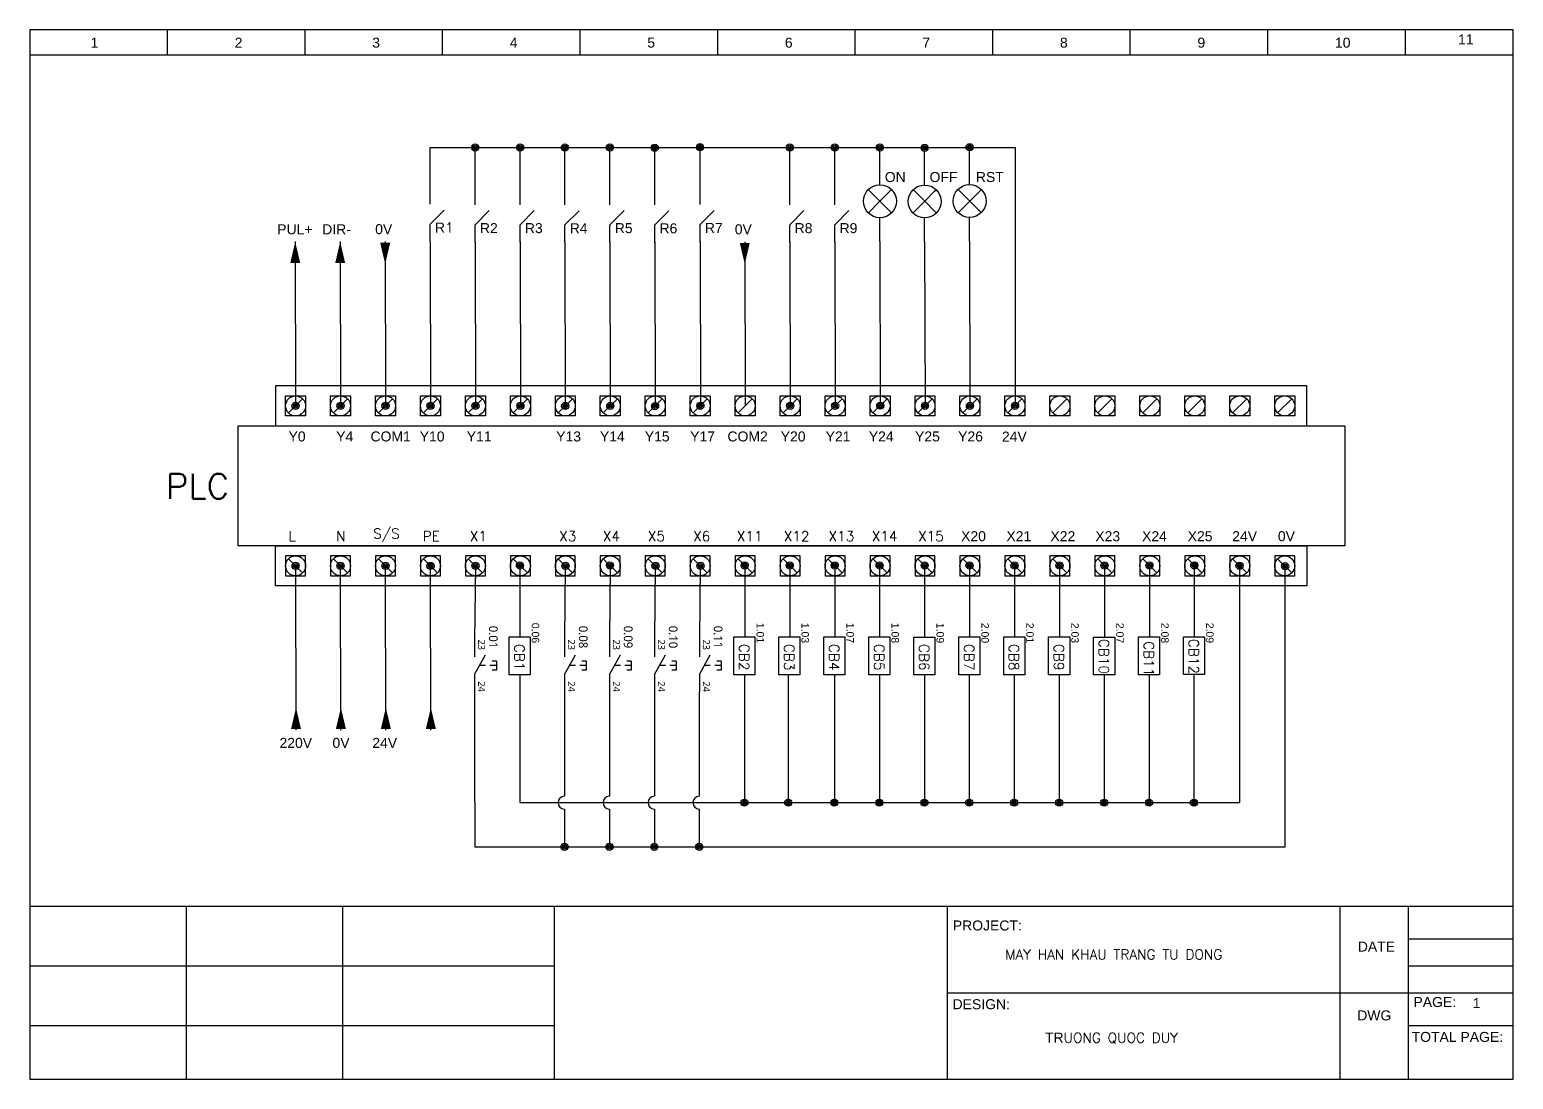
# Model space of a CAD drawing. Header units: inches. Extents: x 6234 to 7299, y 2340 to 2550.
# Drawn here: x 6233.9 to 6530.9, y 2339.6 to 2549.6 of the extents above; entities that cross this region are included whole.
import ezdxf
from ezdxf.enums import TextEntityAlignment as Align

# ---------------------------------------------------------------- set-up
doc = ezdxf.new("R2010")
doc.units = ezdxf.units.IN
doc.header["$MEASUREMENT"] = 0
for name, color, linetype in [('RED_2.5mm^2', 1, 'Continuous'), ('SYMS', 7, 'Continuous'), ('TAGS', 51, 'Continuous'), ('TERMS', 4, 'Continuous')]:
    doc.layers.add(name, color=color, linetype=linetype)
doc.styles.get("Standard").update_dxf_attribs({"font": 'arial.ttf'})
doc.styles.add('WD_IEC', font='Meiryo UI.ttf')

# ---------------------------------------------------------------- blocks, each defined once
blk = doc.blocks.new('HPB11')
for p, q in [((-1.25, 6.25), (1.25, 6.25)), ((-1.25, 6.25), (-1.25, 5)), ((0, 6.25), (0, 4.38)), ((1.25, 6.25), (1.25, 5)), ((-7.5, 0), (-2.5, 0)), ((2.5, 0), (-3.12, 3.12)), ((0, 3.12), (0, 1.39)), ((2.5, 0), (7.5, 0))]:
    blk.add_line(p, q)
at = {"style": 'WD_IEC'}
for tag, p, height, flags in [('MFG', (4.92, 12.12), 1.5, 9), ('CAT', (4.92, 9.62), 1.5, 9), ('X4TERM01', (-7.5, 0), 0.32, 1), ('TERM01', (-7.5, 1), 2, 8), ('X8LINK', (0, 0), 0.32, 1), ('X1TERM02', (7.5, 0), 0.32, 1), ('ASSYCODE', (3.5, -2.75), 1, 1), ('FAMILY', (3.5, -4.25), 1, 1), ('CATDESC', (3.5, -5.75), 1, 1), ('CONTACT', (3.5, -7.5), 1, 1), ('COMMON', (4.75, -8.75), 1, 1)]:
    blk.add_attdef(tag, p, '', height=height, dxfattribs=dict(at, flags=flags))
for tag, p in [('INST', (-5, 10.12)), ('LOC', (-5, 7.12)), ('TAG1', (-5, 4.12)), ('DESC1', (-5, -10.5)), ('DESC2', (-5, -13.5)), ('DESC3', (-5, -16.5))]:
    blk.add_attdef(tag, text='', height=2.5, dxfattribs=at).set_placement(p, align=Align.RIGHT)
at = {"style": 'WD_IEC', "flags": 8}
blk.add_attdef('TERM02', text='', height=2, dxfattribs=at).set_placement((7.5, 1), align=Align.RIGHT)
at = {"lineweight": 15, "style": 'WD_IEC'}
blk.add_attdef('XREF', text='', height=2.5, dxfattribs=at).set_placement((-5, -7.5), align=Align.RIGHT)
blk = doc.blocks.new('WDDOT')
for radius in [0.72, 0.449, 0.223]:
    blk.add_circle((0, 0), radius)

msp = doc.modelspace()

# ---------------------------------------------------------------- linework, layer by layer
for p, q in [((6530.89, 2549.61), (6233.89, 2549.61)), ((6233.89, 2549.61), (6233.89, 2339.61)), ((6261.42, 2549.61), (6261.42, 2544.49)), ((6288.95, 2549.61), (6288.95, 2544.49)), ((6316.49, 2549.61), (6316.49, 2544.49)), ((6344.02, 2549.61), (6344.02, 2544.49)), ((6371.55, 2549.61), (6371.55, 2544.49)), ((6399.08, 2549.61), (6399.08, 2544.49)), ((6426.61, 2549.61), (6426.61, 2544.49)), ((6454.15, 2549.61), (6454.15, 2544.49)), ((6481.68, 2549.61), (6481.68, 2544.49)), ((6509.21, 2549.61), (6509.21, 2544.49)), ((6530.89, 2339.61), (6530.89, 2549.61)), ((6530.89, 2544.49), (6233.89, 2544.49)), ((6233.89, 2374.27), (6530.89, 2374.27)), ((6265.19, 2374.27), (6265.19, 2339.61)), ((6296.48, 2374.27), (6296.48, 2339.61)), ((6338.96, 2339.61), (6338.96, 2374.27)), ((6417.6, 2339.61), (6417.6, 2374.27)), ((6496.23, 2339.61), (6496.23, 2374.27)), ((6509.81, 2374.27), (6509.81, 2339.61)), ((6509.81, 2367.69), (6530.89, 2367.69)), ((6233.89, 2362.32), (6338.96, 2362.32)), ((6509.81, 2362.32), (6530.89, 2362.32)), ((6417.6, 2356.94), (6496.23, 2356.94)), ((6496.23, 2356.94), (6513.34, 2356.94)), ((6513.34, 2356.94), (6530.89, 2356.94)), ((6233.89, 2350.36), (6338.96, 2350.36)), ((6509.81, 2350.36), (6530.89, 2350.36)), ((6233.89, 2339.61), (6530.89, 2339.61))]:
    msp.add_line(p, q)
at = {"ltscale": 0.5}
for p, q in [((6314.05, 2514.7), (6314.05, 2518.2)), ((6323.05, 2514.58), (6323.05, 2518.08)), ((6332.05, 2514.58), (6332.05, 2518.08)), ((6341.03, 2514.57), (6341.03, 2518.07)), ((6350.05, 2514.58), (6350.05, 2518.08)), ((6359.01, 2514.54), (6359.01, 2518.04)), ((6368.08, 2514.62), (6368.08, 2518.12)), ((6386.05, 2514.58), (6386.05, 2518.08)), ((6395.05, 2514.58), (6395.05, 2518.08)), ((6402.1, 2517.29), (6401.77, 2517.62)), ((6404.1, 2515.29), (6402.1, 2517.29)), ((6404.1, 2515.29), (6406.09, 2517.29)), ((6406.09, 2517.29), (6406.43, 2517.62)), ((6411.06, 2517.29), (6410.73, 2517.62)), ((6413.06, 2515.29), (6411.06, 2517.29)), ((6413.06, 2515.29), (6415.05, 2517.29)), ((6415.05, 2517.29), (6415.39, 2517.62)), ((6420.1, 2517.29), (6419.77, 2517.62)), ((6422.1, 2515.29), (6420.1, 2517.29)), ((6422.1, 2515.29), (6424.09, 2517.29)), ((6424.09, 2517.29), (6424.43, 2517.62)), ((6314.05, 2510.7), (6316.87, 2513.53)), ((6323.05, 2510.58), (6325.87, 2513.41)), ((6332.05, 2510.58), (6334.87, 2513.41)), ((6341.03, 2510.57), (6343.86, 2513.4)), ((6350.05, 2510.58), (6352.87, 2513.41)), ((6359.01, 2510.54), (6361.83, 2513.37)), ((6368.08, 2510.62), (6370.91, 2513.45)), ((6386.05, 2510.58), (6388.87, 2513.41)), ((6395.05, 2510.58), (6397.87, 2513.41)), ((6404.1, 2515.29), (6401.78, 2512.95)), ((6404.1, 2515.29), (6406.41, 2512.95)), ((6413.06, 2515.29), (6410.74, 2512.95)), ((6413.06, 2515.29), (6415.37, 2512.95)), ((6422.1, 2515.29), (6419.78, 2512.95)), ((6422.1, 2515.29), (6424.41, 2512.95)), ((6314.05, 2507.2), (6314.05, 2510.7)), ((6323.05, 2507.08), (6323.05, 2510.58)), ((6332.05, 2507.08), (6332.05, 2510.58)), ((6341.03, 2507.07), (6341.03, 2510.57)), ((6350.05, 2507.08), (6350.05, 2510.58)), ((6359.01, 2507.04), (6359.01, 2510.54)), ((6368.08, 2507.12), (6368.08, 2510.62)), ((6386.05, 2507.08), (6386.05, 2510.58)), ((6395.05, 2507.08), (6395.05, 2510.58)), ((6404.1, 2507.25), (6404.1, 2512)), ((6413.05, 2507.2), (6413.05, 2511.95)), ((6422.05, 2507.29), (6422.05, 2512.04)), ((6288.53, 2475.76), (6285.7, 2472.93)), ((6297.53, 2475.76), (6294.7, 2472.93)), ((6306.53, 2475.76), (6303.7, 2472.93)), ((6315.53, 2475.76), (6312.7, 2472.93)), ((6324.53, 2475.76), (6321.7, 2472.93)), ((6333.53, 2475.76), (6330.7, 2472.93)), ((6342.53, 2475.76), (6339.7, 2472.93)), ((6351.53, 2475.76), (6348.7, 2472.93)), ((6360.53, 2475.76), (6357.7, 2472.93)), ((6369.53, 2475.76), (6366.7, 2472.93)), ((6378.53, 2475.76), (6375.7, 2472.93)), ((6387.53, 2475.76), (6384.7, 2472.93)), ((6396.53, 2475.76), (6393.7, 2472.93)), ((6405.53, 2475.76), (6402.7, 2472.93)), ((6414.53, 2475.76), (6411.7, 2472.93)), ((6423.53, 2475.76), (6420.7, 2472.93)), ((6432.53, 2475.76), (6429.7, 2472.93)), ((6441.53, 2475.76), (6438.7, 2472.93)), ((6450.53, 2475.76), (6447.7, 2472.93)), ((6459.53, 2475.76), (6456.7, 2472.93)), ((6468.53, 2475.76), (6465.7, 2472.93)), ((6477.53, 2475.76), (6474.7, 2472.93)), ((6486.53, 2475.76), (6483.7, 2472.93)), ((6288.53, 2440.93), (6285.7, 2443.76)), ((6297.53, 2440.93), (6294.7, 2443.76)), ((6306.53, 2440.93), (6303.7, 2443.76)), ((6315.53, 2440.93), (6312.7, 2443.76)), ((6324.53, 2440.93), (6321.7, 2443.76)), ((6333.53, 2440.93), (6330.7, 2443.76)), ((6342.53, 2440.93), (6339.7, 2443.76)), ((6351.53, 2440.93), (6348.7, 2443.76)), ((6360.53, 2440.93), (6357.7, 2443.76)), ((6369.53, 2440.93), (6366.7, 2443.76)), ((6378.53, 2440.93), (6375.7, 2443.76)), ((6387.53, 2440.93), (6384.7, 2443.76)), ((6396.53, 2440.93), (6393.7, 2443.76)), ((6405.53, 2440.93), (6402.7, 2443.76)), ((6414.53, 2440.93), (6411.7, 2443.76)), ((6423.53, 2440.93), (6420.7, 2443.76)), ((6432.53, 2440.93), (6429.7, 2443.76)), ((6441.53, 2440.93), (6438.7, 2443.76)), ((6450.53, 2440.93), (6447.7, 2443.76)), ((6459.53, 2440.93), (6456.7, 2443.76)), ((6468.53, 2440.93), (6465.7, 2443.76)), ((6477.53, 2440.93), (6474.7, 2443.76)), ((6486.53, 2440.93), (6483.7, 2443.76))]:
    msp.add_line(p, q, dxfattribs=at)
for points in [[(6287.05, 2502.91, 2, 0, 0), (6287.05, 2507.18, 0, 0, 0)], [(6296.05, 2502.91, 2, 0, 0), (6296.05, 2507.18, 0, 0, 0)], [(6305.06, 2506.98, 2, 0, 0), (6305.06, 2502.71, 0, 0, 0)], [(6377.04, 2506.96, 2, 0, 0), (6377.04, 2502.69, 0, 0, 0)], [(6287.21, 2409.69, 2, 0, 0), (6287.21, 2413.97, 0, 0, 0)], [(6296.19, 2409.72, 2, 0, 0), (6296.19, 2413.99, 0, 0, 0)], [(6305.19, 2409.72, 2, 0, 0), (6305.19, 2413.99, 0, 0, 0)], [(6314.2, 2409.7, 2, 0, 0), (6314.2, 2413.97, 0, 0, 0)]]:
    msp.add_lwpolyline(points, format="xyseb")
for points in [[(6283.12, 2470.34), (6489.54, 2470.34), (6489.54, 2478.34), (6283.12, 2478.34)], [(6285.12, 2476.34), (6289.12, 2476.34), (6289.12, 2472.34), (6285.12, 2472.34)], [(6294.12, 2476.34), (6298.12, 2476.34), (6298.12, 2472.34), (6294.12, 2472.34)], [(6294.12, 2476.34), (6298.12, 2476.34), (6298.12, 2472.34), (6294.12, 2472.34)], [(6303.12, 2476.34), (6307.12, 2476.34), (6307.12, 2472.34), (6303.12, 2472.34)], [(6303.12, 2476.34), (6307.12, 2476.34), (6307.12, 2472.34), (6303.12, 2472.34)], [(6312.12, 2476.34), (6316.12, 2476.34), (6316.12, 2472.34), (6312.12, 2472.34)], [(6312.12, 2476.34), (6316.12, 2476.34), (6316.12, 2472.34), (6312.12, 2472.34)], [(6321.12, 2476.34), (6325.12, 2476.34), (6325.12, 2472.34), (6321.12, 2472.34)], [(6321.12, 2476.34), (6325.12, 2476.34), (6325.12, 2472.34), (6321.12, 2472.34)], [(6330.12, 2476.34), (6334.12, 2476.34), (6334.12, 2472.34), (6330.12, 2472.34)], [(6330.12, 2476.34), (6334.12, 2476.34), (6334.12, 2472.34), (6330.12, 2472.34)], [(6339.12, 2476.34), (6343.12, 2476.34), (6343.12, 2472.34), (6339.12, 2472.34)], [(6339.12, 2476.34), (6343.12, 2476.34), (6343.12, 2472.34), (6339.12, 2472.34)], [(6348.12, 2476.34), (6352.12, 2476.34), (6352.12, 2472.34), (6348.12, 2472.34)], [(6348.12, 2476.34), (6352.12, 2476.34), (6352.12, 2472.34), (6348.12, 2472.34)], [(6357.12, 2476.34), (6361.12, 2476.34), (6361.12, 2472.34), (6357.12, 2472.34)], [(6357.12, 2476.34), (6361.12, 2476.34), (6361.12, 2472.34), (6357.12, 2472.34)], [(6366.12, 2476.34), (6370.12, 2476.34), (6370.12, 2472.34), (6366.12, 2472.34)], [(6366.12, 2476.34), (6370.12, 2476.34), (6370.12, 2472.34), (6366.12, 2472.34)], [(6375.12, 2476.34), (6379.12, 2476.34), (6379.12, 2472.34), (6375.12, 2472.34)], [(6375.12, 2476.34), (6379.12, 2476.34), (6379.12, 2472.34), (6375.12, 2472.34)], [(6384.12, 2476.34), (6388.12, 2476.34), (6388.12, 2472.34), (6384.12, 2472.34)], [(6384.12, 2476.34), (6388.12, 2476.34), (6388.12, 2472.34), (6384.12, 2472.34)], [(6393.12, 2476.34), (6397.12, 2476.34), (6397.12, 2472.34), (6393.12, 2472.34)], [(6393.12, 2476.34), (6397.12, 2476.34), (6397.12, 2472.34), (6393.12, 2472.34)], [(6402.12, 2476.34), (6406.12, 2476.34), (6406.12, 2472.34), (6402.12, 2472.34)], [(6402.12, 2476.34), (6406.12, 2476.34), (6406.12, 2472.34), (6402.12, 2472.34)], [(6411.12, 2476.34), (6415.12, 2476.34), (6415.12, 2472.34), (6411.12, 2472.34)], [(6411.12, 2476.34), (6415.12, 2476.34), (6415.12, 2472.34), (6411.12, 2472.34)], [(6420.12, 2476.34), (6424.12, 2476.34), (6424.12, 2472.34), (6420.12, 2472.34)], [(6420.12, 2476.34), (6424.12, 2476.34), (6424.12, 2472.34), (6420.12, 2472.34)], [(6429.12, 2476.34), (6433.12, 2476.34), (6433.12, 2472.34), (6429.12, 2472.34)], [(6429.12, 2476.34), (6433.12, 2476.34), (6433.12, 2472.34), (6429.12, 2472.34)], [(6438.12, 2476.34), (6442.12, 2476.34), (6442.12, 2472.34), (6438.12, 2472.34)], [(6438.12, 2476.34), (6442.12, 2476.34), (6442.12, 2472.34), (6438.12, 2472.34)], [(6447.12, 2476.34), (6451.12, 2476.34), (6451.12, 2472.34), (6447.12, 2472.34)], [(6447.12, 2476.34), (6451.12, 2476.34), (6451.12, 2472.34), (6447.12, 2472.34)], [(6456.12, 2476.34), (6460.12, 2476.34), (6460.12, 2472.34), (6456.12, 2472.34)], [(6456.12, 2476.34), (6460.12, 2476.34), (6460.12, 2472.34), (6456.12, 2472.34)], [(6465.12, 2476.34), (6469.12, 2476.34), (6469.12, 2472.34), (6465.12, 2472.34)], [(6465.12, 2476.34), (6469.12, 2476.34), (6469.12, 2472.34), (6465.12, 2472.34)], [(6474.12, 2476.34), (6478.12, 2476.34), (6478.12, 2472.34), (6474.12, 2472.34)], [(6474.12, 2476.34), (6478.12, 2476.34), (6478.12, 2472.34), (6474.12, 2472.34)], [(6483.12, 2476.34), (6487.12, 2476.34), (6487.12, 2472.34), (6483.12, 2472.34)], [(6483.12, 2476.34), (6487.12, 2476.34), (6487.12, 2472.34), (6483.12, 2472.34)], [(6275.66, 2470.34), (6497.18, 2470.34), (6497.18, 2446.34), (6275.66, 2446.34)], [(6283.12, 2446.34), (6489.54, 2446.34), (6489.54, 2438.34), (6283.12, 2438.34)], [(6285.12, 2440.34), (6289.12, 2440.34), (6289.12, 2444.34), (6285.12, 2444.34)], [(6285.12, 2440.34), (6289.12, 2440.34), (6289.12, 2444.34), (6285.12, 2444.34)], [(6294.12, 2440.34), (6298.12, 2440.34), (6298.12, 2444.34), (6294.12, 2444.34)], [(6294.12, 2440.34), (6298.12, 2440.34), (6298.12, 2444.34), (6294.12, 2444.34)], [(6294.12, 2440.34), (6298.12, 2440.34), (6298.12, 2444.34), (6294.12, 2444.34)], [(6303.12, 2440.34), (6307.12, 2440.34), (6307.12, 2444.34), (6303.12, 2444.34)], [(6303.12, 2440.34), (6307.12, 2440.34), (6307.12, 2444.34), (6303.12, 2444.34)], [(6303.12, 2440.34), (6307.12, 2440.34), (6307.12, 2444.34), (6303.12, 2444.34)], [(6312.12, 2440.34), (6316.12, 2440.34), (6316.12, 2444.34), (6312.12, 2444.34)], [(6312.12, 2440.34), (6316.12, 2440.34), (6316.12, 2444.34), (6312.12, 2444.34)], [(6312.12, 2440.34), (6316.12, 2440.34), (6316.12, 2444.34), (6312.12, 2444.34)], [(6321.12, 2440.34), (6325.12, 2440.34), (6325.12, 2444.34), (6321.12, 2444.34)], [(6321.12, 2440.34), (6325.12, 2440.34), (6325.12, 2444.34), (6321.12, 2444.34)], [(6321.12, 2440.34), (6325.12, 2440.34), (6325.12, 2444.34), (6321.12, 2444.34)], [(6330.12, 2440.34), (6334.12, 2440.34), (6334.12, 2444.34), (6330.12, 2444.34)], [(6330.12, 2440.34), (6334.12, 2440.34), (6334.12, 2444.34), (6330.12, 2444.34)], [(6330.12, 2440.34), (6334.12, 2440.34), (6334.12, 2444.34), (6330.12, 2444.34)], [(6339.12, 2440.34), (6343.12, 2440.34), (6343.12, 2444.34), (6339.12, 2444.34)], [(6339.12, 2440.34), (6343.12, 2440.34), (6343.12, 2444.34), (6339.12, 2444.34)], [(6339.12, 2440.34), (6343.12, 2440.34), (6343.12, 2444.34), (6339.12, 2444.34)], [(6348.12, 2440.34), (6352.12, 2440.34), (6352.12, 2444.34), (6348.12, 2444.34)], [(6348.12, 2440.34), (6352.12, 2440.34), (6352.12, 2444.34), (6348.12, 2444.34)], [(6348.12, 2440.34), (6352.12, 2440.34), (6352.12, 2444.34), (6348.12, 2444.34)], [(6357.12, 2440.34), (6361.12, 2440.34), (6361.12, 2444.34), (6357.12, 2444.34)], [(6357.12, 2440.34), (6361.12, 2440.34), (6361.12, 2444.34), (6357.12, 2444.34)], [(6357.12, 2440.34), (6361.12, 2440.34), (6361.12, 2444.34), (6357.12, 2444.34)], [(6366.12, 2440.34), (6370.12, 2440.34), (6370.12, 2444.34), (6366.12, 2444.34)], [(6366.12, 2440.34), (6370.12, 2440.34), (6370.12, 2444.34), (6366.12, 2444.34)], [(6366.12, 2440.34), (6370.12, 2440.34), (6370.12, 2444.34), (6366.12, 2444.34)], [(6375.12, 2440.34), (6379.12, 2440.34), (6379.12, 2444.34), (6375.12, 2444.34)], [(6375.12, 2440.34), (6379.12, 2440.34), (6379.12, 2444.34), (6375.12, 2444.34)], [(6375.12, 2440.34), (6379.12, 2440.34), (6379.12, 2444.34), (6375.12, 2444.34)], [(6384.12, 2440.34), (6388.12, 2440.34), (6388.12, 2444.34), (6384.12, 2444.34)], [(6384.12, 2440.34), (6388.12, 2440.34), (6388.12, 2444.34), (6384.12, 2444.34)], [(6384.12, 2440.34), (6388.12, 2440.34), (6388.12, 2444.34), (6384.12, 2444.34)], [(6393.12, 2440.34), (6397.12, 2440.34), (6397.12, 2444.34), (6393.12, 2444.34)], [(6393.12, 2440.34), (6397.12, 2440.34), (6397.12, 2444.34), (6393.12, 2444.34)], [(6393.12, 2440.34), (6397.12, 2440.34), (6397.12, 2444.34), (6393.12, 2444.34)], [(6402.12, 2440.34), (6406.12, 2440.34), (6406.12, 2444.34), (6402.12, 2444.34)], [(6402.12, 2440.34), (6406.12, 2440.34), (6406.12, 2444.34), (6402.12, 2444.34)], [(6402.12, 2440.34), (6406.12, 2440.34), (6406.12, 2444.34), (6402.12, 2444.34)], [(6411.12, 2440.34), (6415.12, 2440.34), (6415.12, 2444.34), (6411.12, 2444.34)], [(6411.12, 2440.34), (6415.12, 2440.34), (6415.12, 2444.34), (6411.12, 2444.34)], [(6411.12, 2440.34), (6415.12, 2440.34), (6415.12, 2444.34), (6411.12, 2444.34)], [(6420.12, 2440.34), (6424.12, 2440.34), (6424.12, 2444.34), (6420.12, 2444.34)], [(6420.12, 2440.34), (6424.12, 2440.34), (6424.12, 2444.34), (6420.12, 2444.34)], [(6420.12, 2440.34), (6424.12, 2440.34), (6424.12, 2444.34), (6420.12, 2444.34)], [(6429.12, 2440.34), (6433.12, 2440.34), (6433.12, 2444.34), (6429.12, 2444.34)], [(6429.12, 2440.34), (6433.12, 2440.34), (6433.12, 2444.34), (6429.12, 2444.34)], [(6429.12, 2440.34), (6433.12, 2440.34), (6433.12, 2444.34), (6429.12, 2444.34)], [(6438.12, 2440.34), (6442.12, 2440.34), (6442.12, 2444.34), (6438.12, 2444.34)], [(6438.12, 2440.34), (6442.12, 2440.34), (6442.12, 2444.34), (6438.12, 2444.34)], [(6438.12, 2440.34), (6442.12, 2440.34), (6442.12, 2444.34), (6438.12, 2444.34)], [(6447.12, 2440.34), (6451.12, 2440.34), (6451.12, 2444.34), (6447.12, 2444.34)], [(6447.12, 2440.34), (6451.12, 2440.34), (6451.12, 2444.34), (6447.12, 2444.34)], [(6447.12, 2440.34), (6451.12, 2440.34), (6451.12, 2444.34), (6447.12, 2444.34)], [(6456.12, 2440.34), (6460.12, 2440.34), (6460.12, 2444.34), (6456.12, 2444.34)], [(6456.12, 2440.34), (6460.12, 2440.34), (6460.12, 2444.34), (6456.12, 2444.34)], [(6456.12, 2440.34), (6460.12, 2440.34), (6460.12, 2444.34), (6456.12, 2444.34)], [(6465.12, 2440.34), (6469.12, 2440.34), (6469.12, 2444.34), (6465.12, 2444.34)], [(6465.12, 2440.34), (6469.12, 2440.34), (6469.12, 2444.34), (6465.12, 2444.34)], [(6465.12, 2440.34), (6469.12, 2440.34), (6469.12, 2444.34), (6465.12, 2444.34)], [(6474.12, 2440.34), (6478.12, 2440.34), (6478.12, 2444.34), (6474.12, 2444.34)], [(6474.12, 2440.34), (6478.12, 2440.34), (6478.12, 2444.34), (6474.12, 2444.34)], [(6474.12, 2440.34), (6478.12, 2440.34), (6478.12, 2444.34), (6474.12, 2444.34)], [(6483.12, 2440.34), (6487.12, 2440.34), (6487.12, 2444.34), (6483.12, 2444.34)], [(6483.12, 2440.34), (6487.12, 2440.34), (6487.12, 2444.34), (6483.12, 2444.34)], [(6483.12, 2440.34), (6487.12, 2440.34), (6487.12, 2444.34), (6483.12, 2444.34)], [(6329.87, 2428.11), (6334.08, 2428.11), (6334.08, 2420.55), (6329.87, 2420.55)], [(6374.86, 2428.12), (6379.08, 2428.12), (6379.08, 2420.56), (6374.86, 2420.56)], [(6383.87, 2428.12), (6388.08, 2428.12), (6388.08, 2420.56), (6383.87, 2420.56)], [(6392.87, 2428.11), (6397.08, 2428.11), (6397.08, 2420.56), (6392.87, 2420.56)], [(6401.87, 2428.11), (6406.08, 2428.11), (6406.08, 2420.56), (6401.87, 2420.56)], [(6410.88, 2428.1), (6415.09, 2428.1), (6415.09, 2420.55), (6410.88, 2420.55)], [(6419.87, 2428.11), (6424.08, 2428.11), (6424.08, 2420.56), (6419.87, 2420.56)], [(6428.87, 2428.12), (6433.08, 2428.12), (6433.08, 2420.56), (6428.87, 2420.56)], [(6437.87, 2428.11), (6442.08, 2428.11), (6442.08, 2420.56), (6437.87, 2420.56)], [(6446.88, 2428.1), (6451.09, 2428.1), (6451.09, 2420.55), (6446.88, 2420.55)], [(6455.87, 2428.11), (6460.08, 2428.11), (6460.08, 2420.56), (6455.87, 2420.56)], [(6464.86, 2428.12), (6469.07, 2428.12), (6469.07, 2420.57), (6464.86, 2420.57)]]:
    msp.add_lwpolyline(points, close=True, dxfattribs=at)
for centre, radius in [((6404.1, 2515.29), 3.29), ((6422.05, 2515.33), 3.29), ((6413.05, 2515.24), 3.29), ((6287.12, 2474.34), 2), ((6296.12, 2474.34), 2), ((6305.12, 2474.34), 2), ((6314.12, 2474.34), 2), ((6323.12, 2474.34), 2), ((6332.12, 2474.34), 2), ((6341.12, 2474.34), 2), ((6350.12, 2474.34), 2), ((6359.12, 2474.34), 2), ((6368.12, 2474.34), 2), ((6377.12, 2474.34), 2), ((6386.12, 2474.34), 2), ((6395.12, 2474.34), 2), ((6404.12, 2474.34), 2), ((6413.12, 2474.34), 2), ((6422.12, 2474.34), 2), ((6431.12, 2474.34), 2), ((6440.12, 2474.34), 2), ((6449.12, 2474.34), 2), ((6458.12, 2474.34), 2), ((6467.12, 2474.34), 2), ((6476.12, 2474.34), 2), ((6485.12, 2474.34), 2), ((6287.12, 2442.34), 2), ((6296.12, 2442.34), 2), ((6305.12, 2442.34), 2), ((6314.12, 2442.34), 2), ((6323.12, 2442.34), 2), ((6332.12, 2442.34), 2), ((6341.12, 2442.34), 2), ((6350.12, 2442.34), 2), ((6359.12, 2442.34), 2), ((6368.12, 2442.34), 2), ((6377.12, 2442.34), 2), ((6386.12, 2442.34), 2), ((6395.12, 2442.34), 2), ((6404.12, 2442.34), 2), ((6413.12, 2442.34), 2), ((6422.12, 2442.34), 2), ((6431.12, 2442.34), 2), ((6440.12, 2442.34), 2), ((6449.12, 2442.34), 2), ((6458.12, 2442.34), 2), ((6467.12, 2442.34), 2), ((6476.12, 2442.34), 2), ((6485.12, 2442.34), 2)]:
    msp.add_circle(centre, radius, dxfattribs=at)
at = {"layer": 'RED_2.5mm^2', "ltscale": 0.5}
for p, q in [((6314.05, 2518.2), (6314.05, 2526.04)), ((6314.05, 2526.04), (6431.14, 2526.04)), ((6323.05, 2518.08), (6323.05, 2526.04)), ((6332.05, 2518.08), (6332.05, 2526.04)), ((6341.03, 2518.07), (6341.03, 2526.03)), ((6350.05, 2518.08), (6350.05, 2526.04)), ((6359.01, 2518.04), (6359.01, 2526)), ((6368.08, 2518.12), (6368.08, 2526.08)), ((6386.05, 2518.08), (6386.05, 2526.04)), ((6395.05, 2518.08), (6395.05, 2526.04)), ((6404.1, 2518.58), (6404.1, 2526.04)), ((6413.05, 2518.53), (6413.05, 2525.99)), ((6422.05, 2518.62), (6422.05, 2526.08)), ((6431.14, 2526.04), (6431.14, 2474.37)), ((6323.12, 2442.34), (6322.97, 2427.59)), ((6332.04, 2442.34), (6332.04, 2428.11)), ((6341.12, 2442.34), (6340.97, 2427.59)), ((6350.12, 2442.34), (6349.97, 2427.59)), ((6359.12, 2442.34), (6358.97, 2427.59)), ((6368.12, 2442.34), (6367.97, 2427.59)), ((6377.03, 2442.35), (6377.03, 2428.12)), ((6386.04, 2442.35), (6386.04, 2428.12)), ((6395.04, 2442.35), (6395.04, 2428.11)), ((6404.04, 2442.35), (6404.04, 2428.11)), ((6413.05, 2442.34), (6413.05, 2428.1)), ((6422.04, 2442.35), (6422.04, 2428.11)), ((6431.04, 2442.35), (6431.04, 2428.12)), ((6440.04, 2442.35), (6440.04, 2428.11)), ((6449.05, 2442.34), (6449.05, 2428.1)), ((6458.04, 2442.34), (6458.04, 2428.11)), ((6467.03, 2442.36), (6467.03, 2428.12)), ((6476.09, 2442.34), (6476.09, 2394.96)), ((6485.2, 2386.13), (6485.2, 2442.26)), ((6331.98, 2420.55), (6331.98, 2394.97)), ((6376.97, 2420.56), (6376.97, 2394.96)), ((6385.74, 2420.56), (6385.74, 2394.96)), ((6394.97, 2420.56), (6394.97, 2394.96)), ((6403.98, 2420.56), (6403.98, 2394.96)), ((6421.98, 2420.56), (6421.98, 2394.96)), ((6430.97, 2420.56), (6430.97, 2394.96)), ((6439.98, 2420.56), (6439.98, 2394.96)), ((6448.98, 2420.55), (6448.98, 2394.96)), ((6457.98, 2420.56), (6457.98, 2394.96)), ((6466.96, 2420.57), (6466.96, 2394.96)), ((6412.99, 2420.55), (6412.99, 2394.96)), ((6322.94, 2417.15), (6322.94, 2403.92)), ((6340.94, 2417.15), (6340.94, 2403.92)), ((6349.94, 2417.15), (6349.94, 2403.92)), ((6358.94, 2417.15), (6358.94, 2403.92)), ((6367.94, 2417.15), (6367.94, 2403.92)), ((6322.94, 2403.92), (6322.98, 2386.13)), ((6340.94, 2403.92), (6340.94, 2396.23)), ((6349.94, 2403.92), (6349.94, 2396.23)), ((6358.94, 2403.92), (6358.94, 2396.23)), ((6367.94, 2403.92), (6367.94, 2396.23)), ((6331.98, 2394.97), (6334.52, 2394.96)), ((6334.52, 2394.96), (6334.52, 2394.96)), ((6334.52, 2394.96), (6476.09, 2394.96)), ((6340.94, 2393.69), (6340.94, 2386.13)), ((6349.94, 2393.69), (6349.94, 2386.13)), ((6358.94, 2393.69), (6358.94, 2386.13)), ((6367.94, 2393.69), (6367.94, 2386.13)), ((6322.98, 2386.13), (6485.2, 2386.13))]:
    msp.add_line(p, q, dxfattribs=at)
at = {"layer": 'RED_2.5mm^2'}
for p, q in [((6287.05, 2507.2), (6287.12, 2474.34)), ((6296.05, 2507.2), (6296.12, 2474.34)), ((6305.06, 2507.21), (6305.13, 2474.36)), ((6314.05, 2507.2), (6314.12, 2474.34)), ((6323.05, 2507.2), (6323.12, 2474.34)), ((6332.05, 2507.2), (6332.12, 2474.34)), ((6341.03, 2507.18), (6341.1, 2474.33)), ((6350.05, 2507.2), (6350.12, 2474.34)), ((6359.01, 2507.16), (6359.08, 2474.3)), ((6368.08, 2507.24), (6368.15, 2474.38)), ((6377.04, 2507.19), (6377.11, 2474.34)), ((6386.05, 2507.2), (6386.12, 2474.34)), ((6395.05, 2507.2), (6395.12, 2474.34)), ((6404.1, 2507.25), (6404.17, 2474.39)), ((6413.05, 2507.2), (6413.12, 2474.34)), ((6422.05, 2507.2), (6422.12, 2474.34)), ((6287.21, 2409.46), (6287.14, 2442.32)), ((6296.19, 2409.49), (6296.12, 2442.34)), ((6305.19, 2409.49), (6305.12, 2442.34)), ((6314.2, 2409.47), (6314.13, 2442.33))]:
    msp.add_line(p, q, dxfattribs=at)
at = {"layer": 'RED_2.5mm^2', "ltscale": 0.5}
for centre in [(6340.94, 2394.96), (6349.94, 2394.96), (6358.94, 2394.96), (6367.94, 2394.96)]:
    msp.add_arc(centre, 1.27, 90, 270, dxfattribs=at)

# ---------------------------------------------------------------- block references
at = {"layer": 'SYMS', "ltscale": 0.5}
for p in [(6323.05, 2526.04), (6332.05, 2526.04), (6341.03, 2526.03), (6350.05, 2526.04), (6359.01, 2526), (6368.08, 2526.08), (6386.05, 2526.04), (6395.05, 2526.04), (6404.1, 2526.04), (6413.05, 2525.99), (6422.05, 2526.08), (6287.12, 2474.34), (6296.12, 2474.34), (6305.14, 2474.36), (6314.12, 2474.34), (6323.12, 2474.34), (6332.12, 2474.34), (6341.1, 2474.33), (6350.12, 2474.34), (6359.08, 2474.3), (6368.15, 2474.38), (6386.12, 2474.34), (6395.12, 2474.34), (6404.17, 2474.39), (6413.12, 2474.34), (6422.12, 2474.34), (6431.14, 2474.37), (6287.13, 2442.33), (6296.12, 2442.34), (6305.12, 2442.34), (6314.13, 2442.32), (6323.12, 2442.34), (6332.04, 2442.42), (6341.15, 2442.34), (6350.06, 2442.4), (6359.18, 2442.34), (6368.18, 2442.34), (6377.03, 2442.43), (6386.04, 2442.42), (6395.04, 2442.42), (6404.04, 2442.42), (6413.05, 2442.41), (6422.04, 2442.42), (6431.04, 2442.42), (6440.04, 2442.42), (6449.05, 2442.41), (6458.04, 2442.42), (6467.03, 2442.43), (6476.09, 2442.37), (6485.2, 2442.26), (6376.97, 2394.96), (6385.74, 2394.96), (6394.97, 2394.96), (6403.98, 2394.96), (6412.99, 2394.96), (6421.98, 2394.96), (6430.97, 2394.96), (6439.98, 2394.96), (6448.98, 2394.96), (6457.98, 2394.96), (6466.96, 2394.96), (6340.94, 2386.13), (6349.94, 2386.13), (6358.94, 2386.13), (6367.94, 2386.13)]:
    msp.add_blockref('WDDOT', p, dxfattribs=at)
ref = msp.add_blockref('HPB11', (6322.97, 2422.37), dxfattribs=dict(at, xscale=0.696054301658114, yscale=0.696054301658114, zscale=0.696054301658114, rotation=270))
ref.add_attrib('TERM02', '24', dxfattribs={"layer": 'TERMS', "height": 1.392, "rotation": 270, "style": 'WD_IEC', "flags": 8}).set_placement((6323.66, 2417.15), align=Align.RIGHT)
ref.add_attrib('TERM01', '23', (6323.66, 2427.59), dxfattribs={"layer": 'TERMS', "height": 1.392, "rotation": 270, "style": 'WD_IEC', "flags": 8})
ref.add_attrib('TAG1', '0.01', dxfattribs={"layer": 'TAGS', "height": 1.74, "rotation": 270, "style": 'WD_IEC'}).set_placement((6325.84, 2425.85), align=Align.RIGHT)
ref = msp.add_blockref('HPB11', (6340.97, 2422.37), dxfattribs=dict(at, xscale=0.696054301658114, yscale=0.696054301658114, zscale=0.696054301658114, rotation=270))
ref.add_attrib('TERM02', '24', dxfattribs={"layer": 'TERMS', "height": 1.392, "rotation": 270, "style": 'WD_IEC', "flags": 8}).set_placement((6341.66, 2417.15), align=Align.RIGHT)
ref.add_attrib('TERM01', '23', (6341.66, 2427.59), dxfattribs={"layer": 'TERMS', "height": 1.392, "rotation": 270, "style": 'WD_IEC', "flags": 8})
ref.add_attrib('TAG1', '0.08', dxfattribs={"layer": 'TAGS', "height": 1.74, "rotation": 270, "style": 'WD_IEC'}).set_placement((6343.84, 2425.85), align=Align.RIGHT)
ref = msp.add_blockref('HPB11', (6349.97, 2422.37), dxfattribs=dict(at, xscale=0.696054301658114, yscale=0.696054301658114, zscale=0.696054301658114, rotation=270))
ref.add_attrib('TERM02', '24', dxfattribs={"layer": 'TERMS', "height": 1.392, "rotation": 270, "style": 'WD_IEC', "flags": 8}).set_placement((6350.66, 2417.15), align=Align.RIGHT)
ref.add_attrib('TERM01', '23', (6350.66, 2427.59), dxfattribs={"layer": 'TERMS', "height": 1.392, "rotation": 270, "style": 'WD_IEC', "flags": 8})
ref.add_attrib('TAG1', '0.09', dxfattribs={"layer": 'TAGS', "height": 1.74, "rotation": 270, "style": 'WD_IEC'}).set_placement((6352.84, 2425.85), align=Align.RIGHT)
ref = msp.add_blockref('HPB11', (6358.97, 2422.37), dxfattribs=dict(at, xscale=0.696054301658114, yscale=0.696054301658114, zscale=0.696054301658114, rotation=270))
ref.add_attrib('TERM02', '24', dxfattribs={"layer": 'TERMS', "height": 1.392, "rotation": 270, "style": 'WD_IEC', "flags": 8}).set_placement((6359.66, 2417.15), align=Align.RIGHT)
ref.add_attrib('TERM01', '23', (6359.66, 2427.59), dxfattribs={"layer": 'TERMS', "height": 1.392, "rotation": 270, "style": 'WD_IEC', "flags": 8})
ref.add_attrib('TAG1', '0.10', dxfattribs={"layer": 'TAGS', "height": 1.74, "rotation": 270, "style": 'WD_IEC'}).set_placement((6361.84, 2425.85), align=Align.RIGHT)
ref = msp.add_blockref('HPB11', (6367.97, 2422.37), dxfattribs=dict(at, xscale=0.696054301658114, yscale=0.696054301658114, zscale=0.696054301658114, rotation=270))
ref.add_attrib('TERM02', '24', dxfattribs={"layer": 'TERMS', "height": 1.392, "rotation": 270, "style": 'WD_IEC', "flags": 8}).set_placement((6368.66, 2417.15), align=Align.RIGHT)
ref.add_attrib('TERM01', '23', (6368.66, 2427.59), dxfattribs={"layer": 'TERMS', "height": 1.392, "rotation": 270, "style": 'WD_IEC', "flags": 8})
ref.add_attrib('TAG1', '0.11', dxfattribs={"layer": 'TAGS', "height": 1.74, "rotation": 270, "style": 'WD_IEC'}).set_placement((6370.84, 2425.85), align=Align.RIGHT)

# ---------------------------------------------------------------- texts
at = {"char_height": 2, "attachment_point": 1}
for s, width, insert in [('11', 5.6768, (6519.83, 2548.67)), ('1', 5.6768, (6246.09, 2548.02)), ('2', 5.6768, (6274.93, 2548.02)), ('3', 5.6768, (6302.47, 2548.02)), ('4', 5.6768, (6330, 2548.02)), ('5', 5.6768, (6357.53, 2548.02)), ('6', 5.6768, (6385.06, 2548.02)), ('7', 5.6768, (6412.59, 2548.02)), ('8', 5.6768, (6440.13, 2548.02)), ('9', 5.6768, (6467.66, 2548.02)), ('10', 5.6768, (6495.19, 2548.02)), ('PUL+', 9.7836, (6283.45, 2510.67)), ('DIR-', 9.7836, (6292.45, 2510.67)), ('0V', 5.3962, (6303.06, 2510.7)), ('0V', 5.3962, (6375.04, 2510.68)), ('220V', 5.3962, (6283.9, 2407.92)), ('0V', 5.3962, (6294.51, 2407.92)), ('24V', 4.9293, (6302.48, 2407.92)), ('PROJECT:', 14.1535, (6418.69, 2371.39)), ('DATE', 11.252, (6499.76, 2367.16)), ('{\\Fsimplex,@extfont2|c163;MAY HAN KHAU TRANG TU DONG}', 55.3936, (6429.18, 2365.59)), ('DESIGN:', 13.7325, (6418.64, 2355.64)), ('PAGE:', 4.3997, (6510.9, 2356.07)), ('1', 3.7848, (6522.76, 2355.87)), ('D{\\fArial|b0|i0|c0|p34;WG}', 9.1082, (6499.64, 2353.4)), ('TR{\\Fsimplex,@extfont2|c163;UONG QUOC DUY}', 55.3936, (6437.14, 2348.94)), ('TOTAL PAGE:', 23.8477, (6510.53, 2349.09))]:
    msp.add_mtext_dynamic_manual_height_columns(s, width=width, gutter_width=10, heights=[0], dxfattribs=dict(at, insert=insert))
at = {"ltscale": 0.5, "attachment_point": 1}
for s, width, heights, insert, char_height in [('{\\C4;ON}', 2.9741, [0], (6405.07, 2521.13), 2), ('{\\C4;OFF}', 2.9741, [0], (6414.03, 2521.13), 2), ('{\\C4;RST}', 2.9741, [0], (6423.3, 2521.13), 2), ('{\\C4;R\\Fsimplex,@extfont2|c163;1}', 2.9741, [0], (6315.02, 2511.02), 2), ('{\\C4;R2}', 2.9741, [0], (6324.02, 2510.91), 2), ('{\\C4;R3}', 2.9741, [0], (6333.02, 2510.91), 2), ('{\\C4;R4}', 2.9741, [0], (6342, 2510.89), 2), ('{\\C4;R5}', 2.9741, [0], (6351.02, 2510.91), 2), ('{\\C4;R6}', 2.9741, [0], (6359.97, 2510.87), 2), ('{\\C4;R7}', 2.9741, [0], (6369.05, 2510.94), 2), ('{\\C4;R8}', 2.9741, [0], (6387.02, 2510.91), 2), ('{\\C4;R9}', 2.9741, [0], (6396.02, 2510.91), 2), ('{\\C2;COM1\\Fsimplex,@extfont2|c163;\\C256; }', 2, [2.01], (6302.12, 2469.23), 2), ('{\\C2;COM2\\Fsimplex,@extfont2|c163;\\C256; }', 2, [2.01], (6373.57, 2469.23), 2), ('{\\C4;24V\\Fsimplex,@extfont2|c163;\\C256; }', 2, [2.01], (6428.52, 2469.2), 2), ('{\\Fsimplex,@extfont2|c163;\\C41;\\c5369588;PLC}', 10.1352, [0], (6261.19, 2460.78), 5), ('{\\Fsimplex,@extfont2|c163;\\C2;L\\C256; }', 2, [2.01], (6285.71, 2449.27), 2), ('{\\Fsimplex,@extfont2|c163;\\C2;N\\C256; }', 2, [2.01], (6295.25, 2449.27), 2), ('{\\Fsimplex,@extfont2|c163;\\C2;S/S\\C256; }', 2, [2.01], (6302.66, 2449.8), 2), ('{\\Fsimplex,@extfont2|c163;\\C2;PE\\C256; }', 2, [2.01], (6312.57, 2449.27), 2), ('{\\Fsimplex,@extfont2|c163;\\C2;X1\\C256; }', 2, [2.01], (6321.99, 2449.27), 2), ('{\\Fsimplex,@extfont2|c163;\\C2;X3\\C256; }', 2, [2.01], (6339.89, 2449.27), 2), ('{\\Fsimplex,@extfont2|c163;\\C2;X4\\C256; }', 2, [2.01], (6348.63, 2449.27), 2), ('{\\Fsimplex,@extfont2|c163;\\C2;X5\\C256; }', 2, [2.01], (6357.63, 2449.27), 2), ('{\\Fsimplex,@extfont2|c163;\\C2;X6\\C256; }', 2, [2.01], (6366.7, 2449.27), 2), ('{\\Fsimplex,@extfont2|c163;\\C2;X11\\C256; }', 2, [2.01], (6375.48, 2449.27), 2), ('{\\Fsimplex,@extfont2|c163;\\C2;X12\\C256; }', 2, [2.01], (6384.84, 2449.27), 2), ('{\\Fsimplex,@extfont2|c163;\\C2;X13\\C256; }', 2, [2.01], (6393.83, 2449.27), 2), ('{\\Fsimplex,@extfont2|c163;\\C2;X14\\C256; }', 2, [2.01], (6402.47, 2449.27), 2), ('{\\Fsimplex,@extfont2|c163;\\C2;X15\\C256; }', 2, [2.01], (6411.73, 2449.27), 2), ('{\\C2;X20\\Fsimplex,@extfont2|c163;\\C256; }', 2, [2.01], (6420.35, 2449.27), 2), ('{\\C2;X21\\Fsimplex,@extfont2|c163;\\C256; }', 2, [2.01], (6429.41, 2449.27), 2), ('{\\C2;X22\\Fsimplex,@extfont2|c163;\\C256; }', 2, [2.01], (6438.23, 2449.27), 2), ('{\\C2;X23\\Fsimplex,@extfont2|c163;\\C256; }', 2, [2.01], (6447.21, 2449.27), 2), ('{\\C2;X24\\Fsimplex,@extfont2|c163;\\C256; }', 2, [2.01], (6456.57, 2449.27), 2), ('{\\C2;X25\\Fsimplex,@extfont2|c163;\\C256; }', 2, [2.01], (6465.7, 2449.27), 2), ('{\\C4;24V\\Fsimplex,@extfont2|c163;\\C256; }', 2, [2.01], (6474.62, 2449.27), 2), ('{\\C4;0V\\Fsimplex,@extfont2|c163;\\C256; }', 2, [2.01], (6483.76, 2449.27), 2)]:
    msp.add_mtext_dynamic_manual_height_columns(s, width=width, gutter_width=10, heights=heights, dxfattribs=dict(at, insert=insert, char_height=char_height))
at = {"color": 4, "ltscale": 0.5, "char_height": 2, "attachment_point": 1}
for s, insert in [('Y0{\\Fsimplex,@extfont2|c163;\\C256; }', (6285.71, 2469.23)), ('Y4{\\Fsimplex,@extfont2|c163;\\C256; }', (6295.25, 2469.23)), ('Y10{\\Fsimplex,@extfont2|c163;\\C256; }', (6311.97, 2469.23)), ('Y11{\\Fsimplex,@extfont2|c163;\\C256; }', (6321.39, 2469.23)), ('Y13{\\Fsimplex,@extfont2|c163;\\C256; }', (6339.29, 2469.23)), ('Y14{\\Fsimplex,@extfont2|c163;\\C256; }', (6348.04, 2469.23)), ('Y15{\\Fsimplex,@extfont2|c163;\\C256; }', (6357.03, 2469.23)), ('Y17{\\Fsimplex,@extfont2|c163;\\C256; }', (6366.11, 2469.23)), ('Y20{\\Fsimplex,@extfont2|c163;\\C256; }', (6384.24, 2469.23)), ('Y21{\\Fsimplex,@extfont2|c163;\\C256; }', (6393.23, 2469.23)), ('Y24{\\Fsimplex,@extfont2|c163;\\C256; }', (6401.87, 2469.23)), ('Y25{\\Fsimplex,@extfont2|c163;\\C256; }', (6411.13, 2469.23)), ('Y26{\\Fsimplex,@extfont2|c163;\\C256; }', (6419.75, 2469.23))]:
    msp.add_mtext_dynamic_manual_height_columns(s, width=2, gutter_width=10, heights=[2.01], dxfattribs=dict(at, insert=insert))
at = {"ltscale": 0.5, "attachment_point": 1, "rotation": 270}
for s, width, insert, char_height in [('{\\C2;0.06}', 5.8824, (6335.9, 2430.95), 1.5), ('{\\C2;1.01}', 5.8824, (6380.89, 2430.95), 1.5), ('{\\C2;1.03}', 5.8824, (6389.89, 2430.95), 1.5), ('{\\C2;1.07}', 5.8824, (6398.89, 2430.95), 1.5), ('{\\C2;1.08}', 5.8824, (6407.9, 2430.95), 1.5), ('{\\C2;1.09}', 5.8824, (6416.91, 2430.94), 1.5), ('{\\C2;2.00}', 5.8824, (6425.9, 2430.95), 1.5), ('{\\C2;2.01}', 5.8824, (6434.89, 2430.95), 1.5), ('{\\C2;2.03}', 5.8824, (6443.9, 2430.95), 1.5), ('{\\C2;2.07}', 5.8824, (6452.9, 2430.94), 1.5), ('{\\C2;2.08}', 5.8824, (6461.9, 2430.95), 1.5), ('{\\C2;2.09}', 5.8824, (6470.89, 2430.96), 1.5), ('{\\Fsimplex,@extfont2|c163;\\C4;CB1\\Fsimplex,@extfont2|c128;0}', 6.0546, (6449.94, 2427.74), 2), ('{\\Fsimplex,@extfont2|c163;\\C4;CB1\\Fsimplex,@extfont2|c128;1}', 6.0546, (6458.94, 2427.25), 2), ('{\\Fsimplex,@extfont2|c163;\\C4;CB1\\Fsimplex,@extfont2|c128;2}', 6.0546, (6467.92, 2427.74), 2), ('{\\Fsimplex,@extfont2|c163;\\C4;CB1}', 6.0546, (6332.94, 2426.72), 2), ('{\\Fsimplex,@extfont2|c163;\\C4;CB\\Fsimplex,@extfont2|c128;2}', 6.0546, (6377.93, 2426.73), 2), ('{\\Fsimplex,@extfont2|c163;\\C4;CB\\Fsimplex,@extfont2|c128;3}', 6.0546, (6386.93, 2426.72), 2), ('{\\Fsimplex,@extfont2|c163;\\C4;CB\\Fsimplex,@extfont2|c128;4}', 6.0546, (6395.93, 2426.72), 2), ('{\\Fsimplex,@extfont2|c163;\\C4;CB\\Fsimplex,@extfont2|c128;5}', 6.0546, (6404.94, 2426.72), 2), ('{\\Fsimplex,@extfont2|c163;\\C4;CB\\Fsimplex,@extfont2|c128;6}', 6.0546, (6413.95, 2426.71), 2), ('{\\Fsimplex,@extfont2|c163;\\C4;CB\\Fsimplex,@extfont2|c128;7}', 6.0546, (6422.94, 2426.72), 2), ('{\\Fsimplex,@extfont2|c163;\\C4;CB\\Fsimplex,@extfont2|c128;8}', 6.0546, (6431.93, 2426.72), 2), ('{\\Fsimplex,@extfont2|c163;\\C4;CB\\Fsimplex,@extfont2|c128;9}', 6.0546, (6440.94, 2426.72), 2)]:
    msp.add_mtext_dynamic_manual_height_columns(s, width=width, gutter_width=10, heights=[0], dxfattribs=dict(at, insert=insert, char_height=char_height))

doc.saveas('drawing.dxf')
